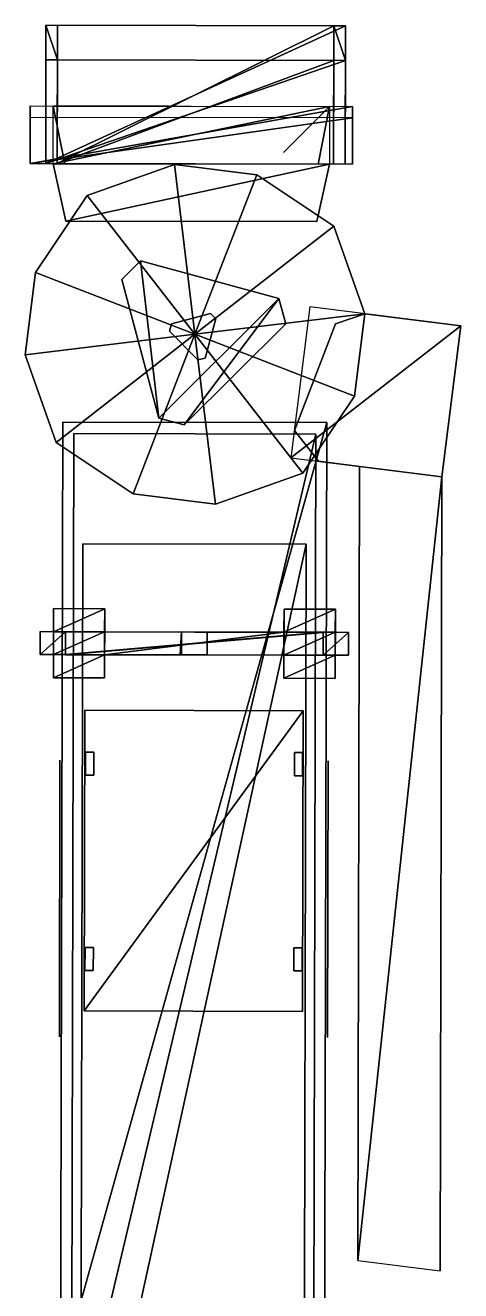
# Model space of a CAD drawing. Header units: millimetres. Extents: x -39 to 131, y -304 to 0.
# Drawn here: x 63.18 to 66.96, y -192.32 to -181.34 of the extents above; entities that cross this region are included whole.
import ezdxf

# ---------------------------------------------------------------- set-up
doc = ezdxf.new("R2010")
doc.units = ezdxf.units.MM
for name, color, linetype in [('MESH133', 7, 'Continuous'), ('MESH134', 7, 'Continuous'), ('MESH161', 7, 'Continuous'), ('MESH162', 7, 'Continuous'), ('MESH195', 7, 'Continuous'), ('MESH196', 7, 'Continuous'), ('MESH197', 7, 'Continuous'), ('MESH198', 7, 'Continuous'), ('MESH199', 7, 'Continuous'), ('MESH200', 7, 'Continuous'), ('MESH27', 7, 'Continuous'), ('MESH28', 7, 'Continuous'), ('MESH307', 7, 'Continuous'), ('MESH308', 7, 'Continuous'), ('MESH309', 7, 'Continuous'), ('MESH310', 7, 'Continuous'), ('MESH311', 7, 'Continuous'), ('MESH312', 7, 'Continuous'), ('MESH313', 7, 'Continuous'), ('MESH314', 7, 'Continuous'), ('MESH315', 7, 'Continuous'), ('MESH459', 7, 'Continuous'), ('MESH460', 7, 'Continuous'), ('MESH461', 7, 'Continuous'), ('MESH462', 7, 'Continuous'), ('MESH463', 7, 'Continuous'), ('MESH464', 7, 'Continuous'), ('MESH465', 7, 'Continuous'), ('MESH466', 7, 'Continuous'), ('MESH49', 7, 'Continuous'), ('MESH50', 7, 'Continuous'), ('MESH51', 7, 'Continuous'), ('MESH52', 7, 'Continuous'), ('MESH53', 7, 'Continuous'), ('MESH54', 7, 'Continuous'), ('TUNNEL2_00', 7, 'Continuous'), ('TUNNEL3_00', 7, 'Continuous')]:
    doc.layers.add(name, color=color, linetype=linetype)

msp = doc.modelspace()

# ---------------------------------------------------------------- meshes
at = {"layer": 'MESH133'}
mesh = msp.add_polyface(dxfattribs=at)
corners = [(64.451, -183.936, 5.945), (64.434, -183.998, 5.703), (64.434, -183.998, 5.945), (64.451, -183.936, 5.703), (64.451, -183.936, 5.945), (64.791, -183.846, 5.945), (64.451, -183.936, 5.703), (64.791, -183.846, 5.703), (64.791, -183.846, 5.945), (64.837, -183.892, 5.703), (64.791, -183.846, 5.703), (64.837, -183.892, 5.945), (64.837, -183.892, 5.945), (64.745, -184.232, 5.703), (64.837, -183.892, 5.703), (64.745, -184.232, 5.945), (64.682, -184.248, 5.945), (64.745, -184.232, 5.703), (64.745, -184.232, 5.945), (64.682, -184.248, 5.703), (64.434, -183.998, 5.703), (64.682, -184.248, 5.703), (64.682, -184.248, 5.945), (64.434, -183.998, 5.945)]
mesh.append_faces([[corners[k] for k in face] for face in [(0, 1, 2), (3, 1, 0), (4, 5, 6), (5, 7, 6), (8, 9, 10), (8, 11, 9), (12, 13, 14), (12, 15, 13), (16, 17, 18), (16, 19, 17), (20, 21, 22), (20, 22, 23)]])
at = {"layer": 'MESH134'}
mesh = msp.add_polyface(dxfattribs=at)
corners = [(64.342, -184.753, 5.933), (64.184, -183.389, 5.933), (64.022, -183.55, 5.933), (65.385, -183.714, 5.933), (64.184, -183.389, 5.933), (64.342, -184.753, 5.933), (65.385, -183.714, 6.683), (65.385, -183.714, 5.933), (64.184, -183.389, 5.933), (65.385, -183.714, 6.683), (65.444, -183.934, 5.933), (65.385, -183.714, 5.933), (65.444, -183.934, 6.683), (65.444, -183.934, 6.683), (65.385, -183.714, 6.683), (64.562, -184.812, 6.683), (65.385, -183.714, 6.683), (64.342, -184.753, 6.683), (64.562, -184.812, 6.683), (65.385, -183.714, 6.683), (64.184, -183.389, 6.683), (64.342, -184.753, 6.683), (64.184, -183.389, 6.683), (64.184, -183.389, 6.683), (64.184, -183.389, 5.933), (64.022, -183.55, 5.933), (64.022, -183.55, 6.683), (64.022, -183.55, 5.933), (64.342, -184.753, 6.683), (64.022, -183.55, 6.683), (64.342, -184.753, 5.933), (64.342, -184.753, 6.683), (64.342, -184.753, 5.933), (64.562, -184.812, 5.933), (65.385, -183.714, 5.933), (64.342, -184.753, 5.933), (64.562, -184.812, 5.933), (65.444, -183.934, 5.933), (65.385, -183.714, 5.933), (64.562, -184.812, 5.933), (64.562, -184.812, 6.683), (64.562, -184.812, 5.933), (65.444, -183.934, 5.933), (64.562, -184.812, 6.683), (65.444, -183.934, 6.683), (64.342, -184.753, 6.683), (64.184, -183.389, 6.683), (64.022, -183.55, 6.683)]
mesh.append_faces([[corners[k] for k in face] for face in [(0, 1, 2), (3, 4, 5), (6, 7, 8), (9, 10, 11), (9, 12, 10), (13, 14, 15), (16, 17, 18), (19, 20, 21), (22, 6, 8), (23, 24, 25), (23, 25, 26), (27, 28, 29), (27, 30, 28), (31, 32, 33), (34, 35, 36), (37, 38, 39), (40, 41, 42), (31, 33, 43), (40, 42, 44), (45, 46, 47)]])
at = {"layer": 'MESH161'}
mesh = msp.add_polyface(dxfattribs=at)
corners = [(63.462, -181.344, 5.432), (63.462, -181.644, 3.232), (63.362, -181.344, 5.432), (63.462, -181.344, 5.432), (63.46, -182.544, 3.332), (63.462, -181.644, 3.232), (63.462, -181.344, 5.432), (63.46, -182.544, 5.532), (63.46, -182.544, 3.332), (65.862, -181.349, 5.432), (63.46, -182.544, 5.532), (63.462, -181.344, 5.432), (65.862, -181.349, 5.432), (65.86, -182.549, 5.532), (63.46, -182.544, 5.532), (65.862, -181.349, 5.432), (65.86, -182.549, 3.332), (65.86, -182.549, 5.532), (65.862, -181.349, 5.432), (65.862, -181.649, 3.232), (65.86, -182.549, 3.332), (65.862, -181.349, 5.432), (65.962, -181.649, 3.232), (65.862, -181.649, 3.232), (65.962, -181.349, 5.432), (65.962, -181.649, 3.232), (65.862, -181.349, 5.432), (65.862, -181.649, 3.232), (63.46, -182.544, 3.332), (65.86, -182.549, 3.332), (65.862, -181.649, 3.232), (63.462, -181.644, 3.232), (63.46, -182.544, 3.332), (63.362, -181.644, 3.232)]
mesh.append_faces([[corners[k] for k in face] for face in [(0, 1, 2), (3, 4, 5), (6, 7, 8), (9, 10, 11), (12, 13, 14), (15, 16, 17), (18, 19, 20), (21, 22, 23), (24, 25, 26), (27, 28, 29), (30, 31, 32), (2, 1, 33)]])
at = {"layer": 'MESH162'}
mesh = msp.add_polyface(dxfattribs=at)
corners = [(65.962, -181.349, 5.532), (65.962, -181.349, 5.432), (63.362, -181.344, 5.432), (63.362, -181.344, 5.532), (65.962, -181.349, 5.532), (63.362, -181.344, 5.532), (63.36, -182.544, 5.632), (63.362, -181.344, 5.532), (63.36, -182.544, 3.232), (63.36, -182.544, 5.632), (63.362, -181.344, 5.532), (63.362, -181.644, 3.132), (63.36, -182.544, 3.232), (65.962, -181.649, 3.132), (63.36, -182.544, 3.232), (63.362, -181.644, 3.132), (65.962, -181.649, 3.132), (65.96, -182.549, 3.232), (63.36, -182.544, 3.232), (65.962, -181.349, 5.532), (65.96, -182.549, 3.232), (65.962, -181.649, 3.132), (65.962, -181.349, 5.532), (65.96, -182.549, 5.632), (65.96, -182.549, 3.232), (65.962, -181.349, 5.532), (63.36, -182.544, 5.632), (65.96, -182.549, 5.632), (65.962, -181.649, 3.232), (65.962, -181.649, 3.132), (63.362, -181.644, 3.132), (63.362, -181.644, 3.232)]
mesh.append_faces([[corners[k] for k in face] for face in [(0, 1, 2), (0, 2, 3), (4, 5, 6), (7, 8, 9), (10, 11, 12), (13, 14, 15), (16, 17, 18), (19, 20, 21), (22, 23, 24), (25, 26, 27), (28, 29, 30), (28, 30, 31)]])
at = {"layer": 'MESH195'}
mesh = msp.add_polyface(dxfattribs=at)
corners = [(64.656, -184.025, 3.132), (63.451, -184.963, 3.132), (63.183, -184.204, 3.132), (64.121, -185.409, 3.132), (64.835, -185.499, 3.132), (64.121, -185.409, 5.7), (64.121, -185.409, 3.132), (64.835, -185.499, 3.132), (63.451, -184.963, 5.7), (64.121, -185.409, 3.132), (64.121, -185.409, 5.7), (63.451, -184.963, 3.132), (63.183, -184.204, 3.132), (63.451, -184.963, 3.132), (63.451, -184.963, 5.7), (63.183, -184.204, 5.7), (64.656, -184.025, 5.7), (63.183, -184.204, 5.7), (63.451, -184.963, 5.7), (63.272, -183.489, 5.7), (63.719, -182.82, 5.7), (64.478, -182.552, 5.7), (65.192, -182.641, 5.7), (65.192, -182.641, 5.7), (64.478, -182.552, 3.132), (64.478, -182.552, 5.7), (65.192, -182.641, 3.132), (65.862, -183.088, 5.7), (65.192, -182.641, 3.132), (65.192, -182.641, 5.7), (65.862, -183.088, 3.132), (65.862, -183.088, 5.7), (66.13, -183.847, 3.132), (65.862, -183.088, 3.132), (65.862, -183.088, 5.7), (66.13, -183.847, 5.7), (66.13, -183.847, 3.132), (66.13, -183.847, 5.7), (65.862, -183.088, 5.7), (66.041, -184.561, 5.7), (65.594, -185.231, 5.7), (64.835, -185.499, 5.7), (64.121, -185.409, 5.7), (64.835, -185.499, 5.7), (64.835, -185.499, 5.7), (64.835, -185.499, 3.132), (65.594, -185.231, 3.132), (65.594, -185.231, 3.132), (66.041, -184.561, 3.132), (66.13, -183.847, 3.132), (65.862, -183.088, 3.132), (65.192, -182.641, 3.132), (64.478, -182.552, 3.132), (63.719, -182.82, 3.132), (63.272, -183.489, 3.132), (63.272, -183.489, 3.132), (63.183, -184.204, 3.132), (63.183, -184.204, 5.7), (63.272, -183.489, 5.7), (63.719, -182.82, 3.132), (63.272, -183.489, 3.132), (63.272, -183.489, 5.7), (63.719, -182.82, 5.7), (64.478, -182.552, 5.7), (63.719, -182.82, 3.132), (63.719, -182.82, 5.7), (64.478, -182.552, 3.132), (65.594, -185.231, 5.7), (66.041, -184.561, 5.7), (65.594, -185.231, 5.7), (65.594, -185.231, 5.432), (66.041, -184.561, 5.432), (66.041, -184.561, 5.432), (65.594, -185.231, 5.432), (64.656, -184.025, 5.432), (66.13, -183.847, 5.432), (66.13, -183.847, 5.7), (66.041, -184.561, 5.432), (66.13, -183.847, 5.432), (66.041, -184.561, 5.7)]
mesh.append_faces([[corners[k] for k in face] for face in [(0, 1, 2), (0, 3, 1), (4, 3, 0), (5, 6, 7), (8, 9, 10), (8, 11, 9), (12, 13, 14), (12, 14, 15), (16, 17, 18), (16, 19, 17), (16, 20, 19), (16, 21, 20), (22, 21, 16), (23, 24, 25), (23, 26, 24), (27, 28, 29), (27, 30, 28), (31, 32, 33), (34, 35, 36), (37, 38, 16), (38, 22, 16), (37, 16, 39), (39, 16, 40), (40, 16, 41), (41, 16, 42), (16, 18, 42), (5, 7, 43), (44, 45, 46), (47, 4, 0), (48, 47, 0), (49, 48, 0), (49, 0, 50), (50, 0, 51), (51, 0, 52), (0, 53, 52), (0, 54, 53), (0, 2, 54), (55, 56, 57), (55, 57, 58), (59, 60, 61), (59, 61, 62), (63, 64, 65), (63, 66, 64), (44, 46, 67), (68, 69, 70), (68, 70, 71), (72, 73, 74), (75, 72, 74), (76, 77, 78), (76, 79, 77)]])
at = {"layer": 'MESH196'}
mesh = msp.add_polyface(dxfattribs=at)
corners = [(66.085, -185.172, 4.132), (66.085, -185.172, 3.132), (65.728, -185.127, 3.132), (66.085, -185.172, 4.132), (66.07, -192.063, 1.532), (66.085, -185.172, 3.132), (66.07, -192.063, 0.532), (65.728, -185.127, 4.132), (66.085, -185.172, 3.132), (66.085, -185.172, 4.132), (65.728, -185.127, 3.132), (65.728, -185.127, 4.132)]
mesh.append_faces([[corners[k] for k in face] for face in [(0, 1, 2), (3, 4, 5), (5, 4, 6), (7, 8, 9), (7, 10, 8), (0, 2, 11)]])
at = {"layer": 'MESH197'}
mesh = msp.add_polyface(dxfattribs=at)
corners = [(66.964, -183.951, 4.132), (66.964, -183.951, 3.132), (66.13, -183.847, 3.132), (66.964, -183.951, 4.132), (66.8, -185.261, 3.132), (66.964, -183.951, 3.132), (66.8, -185.261, 4.132), (66.964, -183.951, 3.132), (66.8, -185.261, 4.132), (66.964, -183.951, 4.132), (66.8, -185.261, 3.132), (66.8, -185.261, 3.132), (66.784, -192.152, 1.532), (66.8, -185.261, 4.132), (66.784, -192.152, 0.532), (66.13, -183.847, 4.132), (66.964, -183.951, 3.132), (66.964, -183.951, 4.132), (66.13, -183.847, 3.132), (66.13, -183.847, 4.132)]
mesh.append_faces([[corners[k] for k in face] for face in [(0, 1, 2), (3, 4, 5), (3, 6, 4), (7, 8, 9), (7, 10, 8), (11, 12, 13), (11, 14, 12), (15, 16, 17), (15, 18, 16), (0, 2, 19)]])
at = {"layer": 'MESH198'}
mesh = msp.add_polyface(dxfattribs=at)
corners = [(66.8, -185.261, 3.232), (66.07, -192.063, 0.632), (66.784, -192.152, 0.632), (66.8, -185.261, 3.232), (66.085, -185.172, 3.232), (66.07, -192.063, 0.632)]
mesh.append_faces([[corners[k] for k in face] for face in [(0, 1, 2), (3, 4, 5)]])
at = {"layer": 'MESH199'}
mesh = msp.add_polyface(dxfattribs=at)
corners = [(65.52, -184.859, 5.432), (65.728, -185.127, 5.432), (65.728, -185.127, 3.132), (65.52, -184.859, 3.132), (65.877, -183.936, 5.432), (65.52, -184.859, 5.432), (65.52, -184.859, 3.132), (65.877, -183.936, 3.132), (65.877, -183.936, 5.432), (65.877, -183.936, 3.132), (66.13, -183.847, 3.132), (65.877, -183.936, 5.432), (66.13, -183.847, 3.132), (66.13, -183.847, 5.432)]
mesh.append_faces([[corners[k] for k in face] for face in [(0, 1, 2), (0, 2, 3), (4, 5, 6), (4, 6, 7), (8, 9, 10), (11, 12, 13)]])
at = {"layer": 'MESH200'}
mesh = msp.add_polyface(dxfattribs=at)
corners = [(66.964, -183.951, 3.232), (65.49, -185.097, 3.232), (66.8, -185.261, 3.232), (65.654, -183.787, 3.232)]
mesh.append_faces([[corners[k] for k in face] for face in [(0, 1, 2), (0, 3, 1)]])
at = {"layer": 'MESH27'}
mesh = msp.add_polyface(dxfattribs=at)
corners = [(63.484, -187.722, 3.666), (63.479, -190.122, 5.149), (63.484, -187.722, 5.149), (63.479, -190.122, 3.666)]
mesh.append_faces([[corners[k] for k in face] for face in [(0, 1, 2), (0, 3, 1)]])
at = {"layer": 'MESH28'}
mesh = msp.add_polyface(dxfattribs=at)
corners = [(65.812, -187.728, 5.149), (65.806, -190.128, 5.149), (65.806, -190.128, 3.666), (65.812, -187.728, 3.666)]
mesh.append_faces([[corners[k] for k in face] for face in [(0, 1, 2), (0, 2, 3)]])
at = {"layer": 'MESH307'}
mesh = msp.add_polyface(dxfattribs=at)
corners = [(65.989, -186.612, 8.581), (65.768, -186.81, 8.581), (65.989, -186.811, 8.581), (65.768, -186.611, 8.581), (65.989, -186.612, 8.581), (65.768, -186.611, 8.255), (65.768, -186.611, 8.581), (65.989, -186.612, 8.255), (65.989, -186.612, 8.581), (65.989, -186.811, 8.255), (65.989, -186.612, 8.255), (65.989, -186.811, 8.581), (65.768, -186.81, 8.581), (65.989, -186.811, 8.255), (65.989, -186.811, 8.581), (65.768, -186.81, 8.255), (65.768, -186.611, 8.255), (65.768, -186.81, 8.255), (65.768, -186.81, 8.581), (65.768, -186.611, 0.582), (65.768, -186.81, 0.582), (65.768, -186.611, 0.582), (63.532, -186.805, 0.582), (65.768, -186.81, 0.582), (63.533, -186.606, 0.582), (65.768, -186.611, 0.582), (63.533, -186.606, 0.182), (63.533, -186.606, 0.582), (65.768, -186.611, 0.182), (65.768, -186.611, 0.182), (63.532, -186.805, 0.182), (63.533, -186.606, 0.182), (65.768, -186.81, 0.182), (65.989, -186.612, 0.182), (65.989, -186.811, 0.182), (65.989, -186.811, 0.182), (65.989, -186.612, 0.182), (65.989, -186.811, 0.182), (65.768, -186.81, 0.182), (65.989, -186.612, 0.182), (65.768, -186.611, 0.182), (63.532, -186.805, 0.582), (63.532, -186.805, 0.182), (65.768, -186.81, 0.182), (65.768, -186.81, 0.582), (63.311, -186.805, 0.182), (63.311, -186.805, 8.255), (63.311, -186.805, 0.182), (63.532, -186.805, 0.182), (63.312, -186.605, 0.182), (63.311, -186.805, 0.182), (63.311, -186.805, 8.255), (63.312, -186.605, 0.182), (63.533, -186.606, 8.255), (63.533, -186.606, 0.182), (63.312, -186.605, 0.182), (63.312, -186.605, 8.255), (63.312, -186.605, 8.255), (63.311, -186.805, 8.581), (63.311, -186.805, 8.581), (63.532, -186.805, 8.255), (63.532, -186.805, 8.581), (63.533, -186.606, 8.581), (63.532, -186.805, 8.581), (63.532, -186.805, 8.255), (63.533, -186.606, 8.581), (63.311, -186.805, 8.581), (63.532, -186.805, 8.581), (63.312, -186.605, 8.581), (63.533, -186.606, 8.581), (63.312, -186.605, 8.581), (63.533, -186.606, 8.255), (63.532, -186.805, 0.582), (63.533, -186.606, 0.582), (63.312, -186.605, 8.581), (65.768, -186.611, 8.581)]
mesh.append_faces([[corners[k] for k in face] for face in [(0, 1, 2), (0, 3, 1), (4, 5, 6), (4, 7, 5), (8, 9, 10), (8, 11, 9), (12, 13, 14), (12, 15, 13), (16, 17, 18), (19, 17, 16), (19, 20, 17), (21, 22, 23), (21, 24, 22), (25, 26, 27), (25, 28, 26), (29, 30, 31), (29, 32, 30), (33, 32, 29), (33, 34, 32), (10, 35, 36), (10, 9, 35), (15, 37, 13), (15, 38, 37), (7, 39, 40), (7, 40, 5), (41, 42, 43), (41, 43, 44), (31, 30, 45), (46, 47, 48), (49, 50, 51), (31, 45, 52), (53, 54, 55), (53, 55, 56), (49, 51, 57), (57, 51, 58), (59, 46, 60), (46, 48, 60), (59, 60, 61), (62, 63, 64), (65, 66, 67), (65, 68, 66), (69, 56, 70), (69, 53, 56), (62, 64, 71), (71, 64, 72), (71, 72, 73), (57, 58, 74), (16, 18, 75)]])
at = {"layer": 'MESH308'}
mesh = msp.add_polyface(dxfattribs=at)
corners = [(65.874, -186.81, -0.618), (65.873, -187.011, -0.418), (65.428, -187.01, -0.418), (65.428, -187.01, -0.218), (65.428, -187.01, -0.418), (65.873, -187.011, -0.418), (65.873, -187.011, -0.218), (65.874, -186.81, -0.018), (65.428, -187.01, -0.218), (65.873, -187.011, -0.218), (65.429, -186.809, -0.018), (65.874, -186.611, -0.018), (65.429, -186.809, -0.018), (65.874, -186.81, -0.018), (65.429, -186.61, -0.018), (65.875, -186.411, -0.218), (65.429, -186.61, -0.018), (65.874, -186.611, -0.018), (65.875, -186.411, -0.218), (65.43, -186.41, -0.218), (65.429, -186.61, -0.018), (65.875, -186.411, -0.218), (65.43, -186.41, -0.418), (65.43, -186.41, -0.218), (65.875, -186.411, -0.418), (65.875, -186.411, -0.418), (65.429, -186.61, -0.618), (65.43, -186.41, -0.418), (65.875, -186.411, -0.418), (65.874, -186.611, -0.618), (65.429, -186.61, -0.618), (65.429, -186.809, -0.618)]
mesh.append_faces([[corners[k] for k in face] for face in [(0, 1, 2), (3, 4, 5), (3, 5, 6), (7, 8, 9), (7, 10, 8), (11, 12, 13), (11, 14, 12), (15, 16, 17), (18, 19, 20), (21, 22, 23), (21, 24, 22), (25, 26, 27), (28, 29, 30), (0, 2, 31)]])
at = {"layer": 'MESH309'}
mesh = msp.add_polyface(dxfattribs=at)
corners = [(63.872, -186.806, -0.618), (63.871, -187.007, -0.418), (63.427, -187.006, -0.418), (63.427, -187.006, -0.218), (63.427, -187.006, -0.418), (63.871, -187.007, -0.418), (63.871, -187.007, -0.218), (63.872, -186.806, -0.018), (63.427, -187.006, -0.218), (63.871, -187.007, -0.218), (63.872, -186.806, -0.018), (63.427, -186.805, -0.018), (63.427, -187.006, -0.218), (63.872, -186.607, -0.018), (63.427, -186.805, -0.018), (63.872, -186.806, -0.018), (63.428, -186.606, -0.018), (63.873, -186.407, -0.218), (63.428, -186.606, -0.018), (63.872, -186.607, -0.018), (63.873, -186.407, -0.218), (63.428, -186.406, -0.218), (63.428, -186.606, -0.018), (63.873, -186.407, -0.218), (63.428, -186.406, -0.418), (63.428, -186.406, -0.218), (63.873, -186.407, -0.418), (63.873, -186.407, -0.418), (63.428, -186.606, -0.618), (63.428, -186.406, -0.418), (63.873, -186.407, -0.418), (63.872, -186.607, -0.618), (63.428, -186.606, -0.618), (63.872, -186.806, -0.618), (63.427, -187.006, -0.418), (63.427, -186.805, -0.618)]
mesh.append_faces([[corners[k] for k in face] for face in [(0, 1, 2), (3, 4, 5), (3, 5, 6), (7, 8, 9), (10, 11, 12), (13, 14, 15), (13, 16, 14), (17, 18, 19), (20, 21, 22), (23, 24, 25), (23, 26, 24), (27, 28, 29), (30, 31, 32), (33, 34, 35)]])
at = {"layer": 'MESH310'}
mesh = msp.add_polyface(dxfattribs=at)
corners = [(64.54, -186.608, -0.218), (64.528, -186.807, 0.182), (64.54, -186.608, 0.182), (64.54, -186.608, -0.218), (64.539, -186.807, -0.218), (64.528, -186.807, 0.182), (64.528, -186.807, 0.182), (64.539, -186.807, -0.218), (64.761, -186.808, 0.182), (64.761, -186.808, 0.182), (64.539, -186.807, -0.218), (64.761, -186.808, -0.218), (64.762, -186.609, 0.182), (64.761, -186.808, 0.182), (64.761, -186.808, -0.218), (64.762, -186.609, -0.218), (64.762, -186.609, 0.182), (64.762, -186.609, -0.218), (64.54, -186.608, -0.218), (64.54, -186.608, 0.182)]
mesh.append_faces([[corners[k] for k in face] for face in [(0, 1, 2), (3, 4, 5), (6, 7, 8), (9, 10, 11), (12, 13, 14), (12, 14, 15), (16, 17, 18), (16, 18, 19)]])
at = {"layer": 'MESH311'}
mesh = msp.add_polyface(dxfattribs=at)
corners = [(65.429, -186.61, -0.418), (65.429, -186.809, -0.418), (63.872, -186.806, -0.418), (63.872, -186.806, -0.218), (63.872, -186.806, -0.418), (65.429, -186.809, -0.418), (65.429, -186.809, -0.218), (65.429, -186.61, -0.218), (63.872, -186.806, -0.218), (65.429, -186.809, -0.218), (63.872, -186.607, -0.218), (65.429, -186.61, -0.218), (63.872, -186.607, -0.418), (63.872, -186.607, -0.218), (65.429, -186.61, -0.418), (63.872, -186.607, -0.418)]
mesh.append_faces([[corners[k] for k in face] for face in [(0, 1, 2), (3, 4, 5), (3, 5, 6), (7, 8, 9), (7, 10, 8), (11, 12, 13), (11, 14, 12), (0, 2, 15)]])
at = {"layer": 'MESH312'}
mesh = msp.add_polyface(dxfattribs=at)
corners = [(65.875, -186.411, -0.018), (65.873, -187.011, -0.018), (65.873, -187.011, -0.618), (65.875, -186.411, -0.618)]
mesh.append_faces([[corners[k] for k in face] for face in [(0, 1, 2), (0, 2, 3)]])
at = {"layer": 'MESH313'}
mesh = msp.add_polyface(dxfattribs=at)
corners = [(63.873, -186.407, -0.018), (63.871, -187.007, -0.018), (63.871, -187.007, -0.618), (63.873, -186.407, -0.618)]
mesh.append_faces([[corners[k] for k in face] for face in [(0, 1, 2), (0, 2, 3)]])
at = {"layer": 'MESH314'}
mesh = msp.add_polyface(dxfattribs=at)
corners = [(65.43, -186.41, -0.618), (65.428, -187.01, -0.018), (65.43, -186.41, -0.018), (65.428, -187.01, -0.618)]
mesh.append_faces([[corners[k] for k in face] for face in [(0, 1, 2), (0, 3, 1)]])
at = {"layer": 'MESH315'}
mesh = msp.add_polyface(dxfattribs=at)
corners = [(63.428, -186.406, -0.618), (63.427, -187.006, -0.018), (63.428, -186.406, -0.018), (63.427, -187.006, -0.618)]
mesh.append_faces([[corners[k] for k in face] for face in [(0, 1, 2), (0, 3, 1)]])
at = {"layer": 'MESH459'}
mesh = msp.add_polyface(dxfattribs=at)
corners = [(65.77, -186.613, 5.653), (65.769, -186.811, 5.653), (63.531, -186.806, 5.653), (63.531, -186.806, 6.053), (63.531, -186.806, 5.653), (65.769, -186.811, 5.653), (65.769, -186.811, 6.053), (65.77, -186.613, 6.053), (63.531, -186.806, 6.053), (65.769, -186.811, 6.053), (63.532, -186.608, 6.053), (65.77, -186.613, 6.053), (63.532, -186.608, 5.653), (63.532, -186.608, 6.053), (65.77, -186.613, 5.653), (63.532, -186.608, 5.653)]
mesh.append_faces([[corners[k] for k in face] for face in [(0, 1, 2), (3, 4, 5), (3, 5, 6), (7, 8, 9), (7, 10, 8), (11, 12, 13), (11, 14, 12), (0, 2, 15)]])
at = {"layer": 'MESH460'}
mesh = msp.add_polyface(dxfattribs=at)
corners = [(65.77, -186.613, 3.202), (63.531, -186.806, 3.202), (65.769, -186.811, 3.202), (63.532, -186.608, 3.202), (65.77, -186.613, 3.202), (63.532, -186.608, 2.802), (63.532, -186.608, 3.202), (65.77, -186.613, 2.802), (65.77, -186.613, 2.802), (63.531, -186.806, 2.802), (63.532, -186.608, 2.802), (65.769, -186.811, 2.802), (63.531, -186.806, 3.202), (63.531, -186.806, 2.802), (65.769, -186.811, 2.802), (65.769, -186.811, 3.202)]
mesh.append_faces([[corners[k] for k in face] for face in [(0, 1, 2), (0, 3, 1), (4, 5, 6), (4, 7, 5), (8, 9, 10), (8, 11, 9), (12, 13, 14), (12, 14, 15)]])
at = {"layer": 'MESH461'}
mesh = msp.add_polyface(dxfattribs=at)
corners = [(65.8, -184.792, 3.196), (65.781, -193.055, 3.196), (63.49, -193.05, 3.196), (65.8, -184.792, 5.653), (65.781, -193.055, 3.196), (65.8, -184.792, 3.196), (65.781, -193.055, 5.653), (65.8, -184.792, 5.653), (63.49, -193.05, 5.653), (65.781, -193.055, 5.653), (63.509, -184.787, 5.653), (63.509, -184.787, 3.196), (63.49, -193.05, 5.653), (63.509, -184.787, 5.653), (63.49, -193.05, 3.196), (63.509, -184.787, 3.196), (63.49, -193.05, 5.653), (63.49, -193.05, 3.196), (65.781, -193.055, 3.196), (65.781, -193.055, 5.653)]
mesh.append_faces([[corners[k] for k in face] for face in [(0, 1, 2), (3, 4, 5), (3, 6, 4), (7, 8, 9), (7, 10, 8), (11, 12, 13), (11, 14, 12), (0, 2, 15), (16, 17, 18), (16, 18, 19)]])
at = {"layer": 'MESH462'}
mesh = msp.add_polyface(dxfattribs=at)
corners = [(63.702, -189.346, 3.019), (63.701, -189.545, 3.213), (63.702, -189.346, 3.213), (63.701, -189.545, 3.019), (63.701, -189.545, 3.213), (63.701, -189.545, 3.019), (63.773, -189.546, 3.019), (63.773, -189.546, 3.213), (63.774, -189.346, 3.213), (63.773, -189.546, 3.213), (63.773, -189.546, 3.019), (63.774, -189.346, 3.019), (63.774, -189.346, 3.213), (63.774, -189.346, 3.019), (63.702, -189.346, 3.019), (63.702, -189.346, 3.213)]
mesh.append_faces([[corners[k] for k in face] for face in [(0, 1, 2), (0, 3, 1), (4, 5, 6), (4, 6, 7), (8, 9, 10), (8, 10, 11), (12, 13, 14), (12, 14, 15)]])
at = {"layer": 'MESH463'}
mesh = msp.add_polyface(dxfattribs=at)
corners = [(63.705, -187.852, 3.213), (63.777, -187.852, 3.019), (63.777, -187.852, 3.213), (63.705, -187.852, 3.019), (63.705, -187.652, 3.019), (63.705, -187.852, 3.019), (63.705, -187.852, 3.213), (63.705, -187.652, 3.213), (63.778, -187.652, 3.213), (63.705, -187.652, 3.019), (63.705, -187.652, 3.213), (63.778, -187.652, 3.019), (63.778, -187.652, 3.213), (63.777, -187.852, 3.019), (63.778, -187.652, 3.019), (63.777, -187.852, 3.213)]
mesh.append_faces([[corners[k] for k in face] for face in [(0, 1, 2), (0, 3, 1), (4, 5, 6), (4, 6, 7), (8, 9, 10), (8, 11, 9), (12, 13, 14), (12, 15, 13)]])
at = {"layer": 'MESH464'}
mesh = msp.add_polyface(dxfattribs=at)
corners = [(65.519, -187.656, 3.019), (65.519, -187.856, 3.213), (65.519, -187.656, 3.213), (65.519, -187.856, 3.019), (65.519, -187.856, 3.213), (65.519, -187.856, 3.019), (65.591, -187.856, 3.019), (65.591, -187.856, 3.213), (65.591, -187.656, 3.213), (65.591, -187.856, 3.213), (65.591, -187.856, 3.019), (65.591, -187.656, 3.019), (65.591, -187.656, 3.213), (65.591, -187.656, 3.019), (65.519, -187.656, 3.019), (65.519, -187.656, 3.213)]
mesh.append_faces([[corners[k] for k in face] for face in [(0, 1, 2), (0, 3, 1), (4, 5, 6), (4, 6, 7), (8, 9, 10), (8, 10, 11), (12, 13, 14), (12, 14, 15)]])
at = {"layer": 'MESH465'}
mesh = msp.add_polyface(dxfattribs=at)
corners = [(65.515, -189.55, 3.213), (65.587, -189.55, 3.019), (65.587, -189.55, 3.213), (65.515, -189.55, 3.019), (65.515, -189.35, 3.019), (65.515, -189.55, 3.019), (65.515, -189.55, 3.213), (65.515, -189.35, 3.213), (65.588, -189.35, 3.213), (65.515, -189.35, 3.019), (65.515, -189.35, 3.213), (65.588, -189.35, 3.019), (65.588, -189.35, 3.213), (65.587, -189.55, 3.019), (65.588, -189.35, 3.019), (65.587, -189.55, 3.213)]
mesh.append_faces([[corners[k] for k in face] for face in [(0, 1, 2), (0, 3, 1), (4, 5, 6), (4, 6, 7), (8, 9, 10), (8, 11, 9), (12, 13, 14), (12, 15, 13)]])
at = {"layer": 'MESH466'}
mesh = msp.add_polyface(dxfattribs=at)
corners = [(65.597, -187.292, 3.022), (63.693, -189.897, 3.022), (65.591, -189.902, 3.022), (65.597, -187.292, 3.022), (63.699, -187.287, 3.022), (63.693, -189.897, 3.022), (65.597, -187.292, 3.022), (63.699, -187.287, 2.003), (63.699, -187.287, 3.022), (65.597, -187.292, 3.022), (65.597, -187.292, 2.003), (63.699, -187.287, 2.003), (65.597, -187.292, 2.003), (65.597, -187.292, 3.022), (65.591, -189.902, 2.003), (65.591, -189.902, 3.022), (63.693, -189.897, 3.022), (65.591, -189.902, 2.003), (65.591, -189.902, 3.022), (63.693, -189.897, 2.003), (63.699, -187.287, 2.003), (63.693, -189.897, 2.003), (63.693, -189.897, 3.022), (65.597, -187.292, 2.003), (63.693, -189.897, 2.003), (63.699, -187.287, 2.003), (65.591, -189.902, 2.003), (63.699, -187.287, 3.022)]
mesh.append_faces([[corners[k] for k in face] for face in [(0, 1, 2), (3, 4, 5), (6, 7, 8), (9, 10, 11), (12, 13, 14), (13, 15, 14), (16, 17, 18), (16, 19, 17), (20, 21, 22), (23, 24, 25), (23, 26, 24), (20, 22, 27)]])
at = {"layer": 'MESH49'}
mesh = msp.add_polyface(dxfattribs=at)
corners = [(65.725, -182.548, 5.432), (65.725, -182.548, 3.232), (63.525, -182.545, 3.232), (65.825, -182.048, 3.232), (65.725, -182.548, 3.232), (65.725, -182.548, 5.432), (65.825, -182.048, 5.432), (65.725, -182.548, 5.432), (63.525, -182.545, 3.232), (63.525, -182.545, 5.432), (63.425, -182.045, 5.432), (63.525, -182.545, 5.432), (63.525, -182.545, 3.232), (63.425, -182.045, 5.432), (63.525, -182.545, 3.232), (63.425, -182.045, 3.232)]
mesh.append_faces([[corners[k] for k in face] for face in [(0, 1, 2), (3, 4, 5), (3, 5, 6), (7, 8, 9), (10, 11, 12), (13, 14, 15)]])
at = {"layer": 'MESH50'}
mesh = msp.add_polyface(dxfattribs=at)
corners = [(65.825, -182.048, 4.132), (65.825, -182.048, 3.232), (65.425, -182.447, 3.232), (65.825, -182.048, 4.132), (65.425, -182.447, 3.232), (65.425, -182.447, 4.132)]
mesh.append_faces([[corners[k] for k in face] for face in [(0, 1, 2), (3, 4, 5)]])
at = {"layer": 'MESH51'}
mesh = msp.add_polyface(dxfattribs=at)
corners = [(64.425, -182.046, 4.132), (64.425, -182.046, 3.232), (63.425, -182.045, 3.232), (63.425, -182.045, 4.132)]
mesh.append_faces([[corners[k] for k in face] for face in [(0, 1, 2), (0, 2, 3)]])
at = {"layer": 'MESH52'}
mesh = msp.add_polyface(dxfattribs=at)
corners = [(65.825, -182.048, 5.432), (65.825, -182.548, 5.432), (63.425, -182.545, 5.432), (63.425, -182.045, 5.432)]
mesh.append_faces([[corners[k] for k in face] for face in [(0, 1, 2), (0, 2, 3)]])
at = {"layer": 'MESH53'}
mesh = msp.add_polyface(dxfattribs=at)
corners = [(63.225, -182.544, 5.632), (66.025, -182.548, 3.132), (66.025, -182.548, 5.632), (63.225, -182.544, 3.132), (63.225, -182.044, 3.132), (63.225, -182.544, 3.132), (63.225, -182.544, 5.632), (66.025, -182.048, 3.132), (63.225, -182.544, 3.132), (63.225, -182.044, 3.132), (66.025, -182.548, 3.132), (66.025, -182.048, 5.632), (66.025, -182.548, 3.132), (66.025, -182.048, 3.132), (66.025, -182.548, 5.632), (63.225, -182.044, 5.632), (66.025, -182.148, 5.632), (63.225, -182.544, 5.632), (66.025, -182.548, 5.632), (63.225, -182.144, 5.632)]
mesh.append_faces([[corners[k] for k in face] for face in [(0, 1, 2), (0, 3, 1), (4, 5, 6), (7, 8, 9), (7, 10, 8), (11, 12, 13), (11, 14, 12), (4, 6, 15), (16, 17, 18), (16, 19, 17)]])
at = {"layer": 'MESH54'}
mesh = msp.add_polyface(dxfattribs=at)
corners = [(65.825, -182.548, 5.532), (63.534, -183.045, 5.532), (65.714, -183.048, 5.532), (63.425, -182.545, 5.532), (63.425, -182.545, 3.232), (63.534, -183.045, 5.532), (63.425, -182.545, 5.532), (63.534, -183.045, 3.232), (65.825, -182.548, 3.232), (63.534, -183.045, 3.232), (63.425, -182.545, 3.232), (65.714, -183.048, 3.232), (65.825, -182.548, 5.532), (65.714, -183.048, 3.232), (65.825, -182.548, 3.232), (65.714, -183.048, 5.532)]
mesh.append_faces([[corners[k] for k in face] for face in [(0, 1, 2), (0, 3, 1), (4, 5, 6), (4, 7, 5), (8, 9, 10), (8, 11, 9), (12, 13, 14), (12, 15, 13)]])
at = {"layer": 'TUNNEL2_00'}
mesh = msp.add_polyface(dxfattribs=at)
corners = [(65.622, -185.847, 5.522), (63.662, -194.81, 5.522), (65.602, -194.815, 5.522), (63.682, -185.843, 5.522), (63.682, -185.843, 3.335), (63.662, -194.81, 5.522), (63.682, -185.843, 5.522), (63.662, -194.81, 3.335), (65.622, -185.847, 3.335), (63.662, -194.81, 3.335), (63.682, -185.843, 3.335), (65.602, -194.815, 3.335), (65.622, -185.847, 5.522), (65.602, -194.815, 3.335), (65.622, -185.847, 3.335), (65.602, -194.815, 5.522)]
mesh.append_faces([[corners[k] for k in face] for face in [(0, 1, 2), (0, 3, 1), (4, 5, 6), (4, 7, 5), (8, 9, 10), (8, 11, 9), (12, 13, 14), (12, 15, 13)]])
at = {"layer": 'TUNNEL3_00'}
mesh = msp.add_polyface(dxfattribs=at)
corners = [(65.705, -184.891, 5.579), (63.583, -193.853, 5.579), (65.685, -193.858, 5.579), (63.604, -184.886, 5.579), (63.604, -184.886, 3.26), (63.583, -193.853, 5.579), (63.604, -184.886, 5.579), (63.583, -193.853, 3.26), (65.705, -184.891, 3.26), (63.583, -193.853, 3.26), (63.604, -184.886, 3.26), (65.685, -193.858, 3.26), (65.705, -184.891, 5.579), (65.685, -193.858, 3.26), (65.705, -184.891, 3.26), (65.685, -193.858, 5.579), (63.583, -193.853, 5.579), (65.685, -193.858, 3.26), (65.685, -193.858, 5.579), (63.583, -193.853, 3.26)]
mesh.append_faces([[corners[k] for k in face] for face in [(0, 1, 2), (0, 3, 1), (4, 5, 6), (4, 7, 5), (8, 9, 10), (8, 11, 9), (12, 13, 14), (12, 15, 13), (16, 17, 18), (16, 19, 17)]])

doc.saveas('drawing.dxf')
